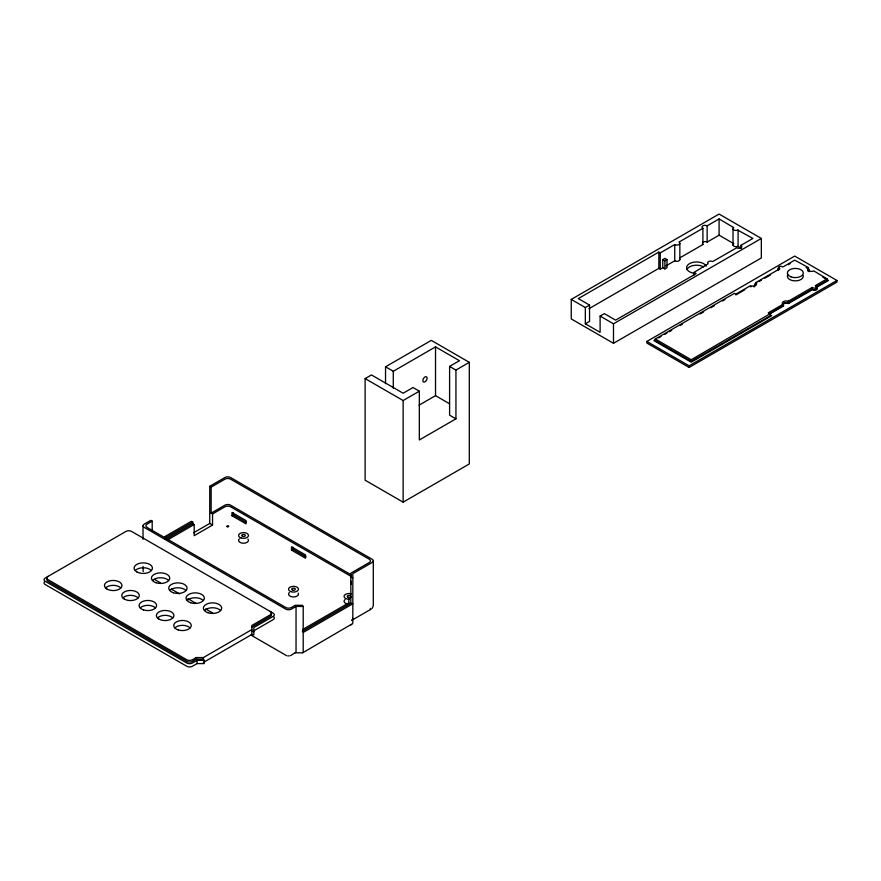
<?xml version="1.0" encoding="UTF-8"?>
<svg xmlns="http://www.w3.org/2000/svg" width="881" height="881" viewBox="0 0 881 881"><rect width="100%" height="100%" fill="white"/><g stroke="black" fill="none" stroke-linecap="round" stroke-linejoin="round"><path stroke-width="1.32" d="M228.487 526.464L227.75 527.113L226.902 526.133L228.719 526.188L227.023 526.464M372.234 608.308L373.302 605.599L373.302 560.889M352.004 620.147L352.521 619.541A3.722 2.808 35.7 0 0 352.829 618.374M290.576 655.662L295.917 652.226A3.722 1.167 76.6 0 0 296.038 651.158L296.038 606.447L303.196 606.447L303.196 651.158A3.722 1.167 76.6 0 1 303.064 652.226L302.546 652.832L295.212 652.821M302.712 652.777L352.521 623.671A3.722 2.808 35.7 0 0 352.829 622.493L352.829 573.652L372.134 562.507A3.987 2.302 0 0 0 372.134 559.259L230.569 477.524A3.987 2.302 0 0 0 224.941 477.524L209.733 486.312L209.733 523.457L193.666 532.73M365.119 378.588L371.452 374.932L403.135 393.223L412.991 387.53L419.334 391.186L419.334 439.96L455.94 418.827L455.94 370.053L469.309 362.333L469.309 463.946L403.135 502.159L365.119 480.2L365.119 378.588L403.135 400.536L419.334 391.186M385.537 383.709L385.537 366.804L431.294 340.385L469.309 362.333M385.537 366.804L393.278 371.275L435.522 346.883L459.453 360.703L449.596 366.397L449.596 415.171L455.94 418.827M152.193 530.736L152.193 521.156L147.017 524.14A3.987 2.302 0 0 0 147.017 527.389L285.763 607.494A3.987 2.302 0 0 0 291.391 607.494L295.212 605.291L302.37 605.291L303.196 606.447M209.733 486.312L211.143 487.116L224.941 479.154A3.987 2.302 0 0 1 230.569 479.154L369.315 559.259A3.987 2.302 0 0 1 369.315 562.507L350.836 573.179L350.836 603.32L302.37 631.303M571.251 299.408L719.094 214.05L761.338 238.443L761.338 257.957L613.495 343.304L571.251 318.922L571.251 299.408L585.336 307.535L589.554 305.101L589.554 321.356L585.336 323.801L585.336 307.535M164.868 539.15L164.868 536.595L191.364 521.299L192.774 522.114L192.774 523.732L166.267 539.04L166.267 537.41L192.774 522.114M740.921 248.057L740.921 245.347L752.892 238.443L737.716 230.095A2.984 1.729 0 0 1 733.807 229.864A2.984 1.729 0 0 1 733.697 227.584L719.094 218.929L707.135 225.844A2.984 1.729 0 0 0 702.906 225.844A2.984 1.729 0 0 0 702.906 228.278L678.965 242.099A2.984 1.729 0 0 1 678.965 244.544A2.984 1.729 0 0 1 674.747 244.544L660.243 252.913L658.834 252.098L578.299 298.593L589.554 305.101M211.143 487.116L211.143 513.138L224.941 505.165A3.987 2.302 0 0 1 230.569 505.165L351.53 575.007M167.676 539.855L194.183 524.547L194.183 535.681L212.541 525.087L212.541 513.942L224.941 506.795A3.987 2.302 0 0 1 230.569 506.795L351.134 576.405M662.776 267.703L662.776 259.576L664.891 258.364L667.005 259.576L667.005 267.703L664.891 268.925L662.776 267.703L660.243 269.168L658.834 268.353L588.96 308.702M662.776 259.576L664.891 260.798L667.005 259.576M419.092 405.15L435.522 395.657L449.2 403.553M231.978 515.737L246.052 523.865L246.052 520.616L231.978 512.489L231.978 515.737L233.388 514.922L246.295 522.378M665.981 265.853L674.747 260.798A2.984 1.729 0 0 0 678.348 261.073A2.984 1.729 0 0 0 679.747 259.135M680.11 257.704L702.906 244.544L702.906 228.278M702.432 242.462A2.984 1.729 0 0 1 707.135 242.099L719.094 235.194L733.895 243.74M585.336 323.801L600.115 332.335L600.115 316.081L604.344 313.636L615.61 320.144L696.144 273.639L694.03 272.427L694.03 275.136M694.03 272.427L708.126 263.76A2.984 1.729 0 0 1 708.731 261.514A2.984 1.729 0 0 1 712.663 261.558L736.703 247.792A2.984 1.729 0 0 0 740.921 247.792A2.984 1.729 0 0 0 740.921 245.347M600.115 316.081L613.495 323.801L761.338 238.443M646.863 341.443L794.706 256.085L836.95 280.466L836.95 282.096L689.107 367.454L646.863 343.061L646.863 341.443L689.107 365.824L836.95 280.466M827.094 278.848L815.211 285.708L816.136 286.402A1.982 1.145 0 0 1 815.828 287.779A1.982 1.145 0 0 1 813.427 287.966L812.227 287.426L788.429 301.17L788.958 301.533A3.987 2.302 0 0 0 784.112 301.291A3.987 2.302 0 0 0 782.449 303.923L782.813 304.408L768.243 312.821L770.346 314.043L770.346 315.673L691.222 361.353L655.31 340.628L655.31 338.998L734.446 293.318L735.855 294.122L750.469 285.719A3.987 2.302 0 0 0 754.896 285.554A3.987 2.302 0 0 0 756.327 283.12L755.898 282.548L779.839 268.738L778.914 268.033A1.982 1.145 0 0 1 779.222 266.657A1.982 1.145 0 0 1 781.623 266.469L782.824 267.009L794.706 260.148L808.538 267.615A3.987 2.302 0 0 0 808.681 270.654A3.987 2.302 0 0 0 813.912 270.974L827.094 278.848L827.094 280.466L816.401 286.644M656.279 339.262L653.911 340.628L691.222 362.168L771.756 315.673L769.642 314.451M658.647 337.886L661.014 336.52M664.571 334.472L666.939 333.106M669.307 331.741L671.674 330.364M679.967 325.585L682.335 324.219M700.098 313.955L703.655 311.907M710.758 307.799L714.315 305.751M722.596 300.961L724.975 299.595M291.49 550.096L305.575 558.224L305.575 554.975L291.49 546.848L291.49 550.096L292.899 549.281L305.806 556.737M735.855 294.937L744.775 289.783M756.856 282.812L754.577 284.134A2.984 1.729 0 0 1 755.358 285.796M759.136 281.491L761.415 280.18M764.84 278.209L770.534 274.916M788.176 264.729L790.356 263.474M769.355 313.801L782.813 306.037L782.813 304.408M782.361 304.363A3.987 2.302 0 0 1 788.958 303.163L788.429 302.789L812.227 289.056L813.427 289.596A1.982 1.145 0 0 0 815.63 289.508A1.982 1.145 0 0 0 816.335 288.307M655.31 338.998L691.222 359.734L783.738 305.784A2.984 1.729 0 0 1 784.343 303.538A2.984 1.729 0 0 1 788.275 303.582L812.304 289.816A2.984 1.729 0 0 0 816.533 289.816A2.984 1.729 0 0 0 816.533 287.382L828.503 280.466L822.81 277.185M251.856 629.585L203.379 657.567L196.232 657.567L192.41 659.77A3.987 2.302 0 0 1 186.783 659.77L48.037 579.665A3.987 2.302 0 0 1 48.037 576.416M44.579 581.768A3.987 2.302 0 0 0 45.217 584.543L186.783 666.267A3.987 2.302 0 0 0 192.41 666.267L197.058 663.591L204.205 663.591L204.205 660.343L203.379 659.186L196.232 659.186L192.41 661.389A3.987 2.302 0 0 1 186.783 661.389L48.037 581.295A3.987 2.302 0 0 1 47.167 578.784M251.856 627.074L270.335 616.403A3.987 2.302 0 0 0 270.963 613.628M204.205 660.343L197.058 660.343L192.41 663.019A3.987 2.302 0 0 1 186.783 663.019L45.217 581.295A3.987 2.302 0 0 1 45.217 578.035L125.95 531.43A3.987 2.302 0 0 1 131.588 531.43L273.143 613.154A3.987 2.302 0 0 1 273.143 616.403L253.838 627.558L253.838 634.937L251.856 634.463L203.379 662.446M253.838 630.807L273.143 619.662A3.987 2.302 0 0 0 273.495 616.634M296.038 606.447L291.391 609.123A3.987 2.302 0 0 1 285.763 609.123L144.198 527.389A3.987 2.302 0 0 1 144.198 524.14L150.783 520.341L152.193 521.156M351.2 597.362L348.843 598.717L348.843 603.87M302.723 629.475L348.843 602.846M303.196 632.459L352.829 603.804L350.836 603.32M351.662 620.389L371.308 609.046M370.383 608.452L370.273 609.079M741.505 248.123L737.716 246.35A2.984 1.729 0 0 1 734.082 246.273A2.984 1.729 0 0 1 733.278 244.224M351.662 624.519L350.836 624.838M287.735 655.949L289.309 655.838M350.836 577.308L352.829 577.782M251.856 631.203L253.838 631.688M806.093 267.538L809.309 269.619A2.984 1.729 0 0 0 809.165 271.711M449.596 366.397L455.94 370.053M211.143 513.138L212.541 513.942M209.733 523.457L212.541 525.087M192.774 523.732L194.183 524.547M164.868 536.595L166.267 537.41M154.538 579.423L160.485 582.859M171.2 589.037L179.526 593.849M187.851 598.651L196.177 603.463M205.691 608.958L212.828 613.077M250.898 635.058L286.589 655.662M756.327 284.75L755.898 282.548M143.185 571.549L143.03 566.417M812.227 287.426L812.227 289.056M808.075 267.868L808.538 269.245A3.987 2.302 0 0 0 807.635 270.93M788.429 301.17L788.429 302.789M738.091 229.897L738.091 246.151M733.025 228.851L733.025 245.105M719.094 218.929L719.094 235.194M707.135 225.844L707.135 242.099M691.222 359.734L691.222 361.353M689.107 365.824L689.107 367.454M679.846 243.321L679.846 259.576M674.747 244.544L674.747 260.798M664.891 260.798L664.891 268.925M660.243 252.913L660.243 269.168M658.834 252.098L658.834 268.353M613.495 323.801L613.495 343.304M435.522 346.883L435.522 395.657M403.135 400.536L403.135 502.159M393.278 371.275L393.278 388.18M351.012 581.207L351.012 584.455M292.899 547.123L292.899 549.281M251.856 634.463L251.856 625.455L270.335 614.784A3.987 2.302 0 0 0 270.335 611.535M233.388 512.753L233.388 514.922M203.379 657.567L203.379 659.186M197.058 660.343L197.058 663.591M196.232 657.567L196.232 659.186M143.03 525.77L143.03 539.315M686.949 269.476A9.955 5.749 0 0 1 703.611 266.899M702.906 244.544A2.984 1.729 0 0 1 702.432 244.18M693.997 273.264A9.955 5.749 0 0 1 689.526 263.639A9.955 5.749 0 0 1 706.188 266.216M247.957 539.051A4.978 2.874 0 0 1 243.266 543.225A4.978 2.874 0 0 1 239.346 538.787M349.118 599.256A4.978 2.874 0 0 1 344.174 595.743A4.978 2.874 0 0 1 351.288 593.827M347.742 604.036A4.978 2.874 0 0 1 345.055 599.532M298.219 593.155A4.978 2.874 0 0 1 292.888 596.933A4.978 2.874 0 0 1 289.342 592.517M174.89 627.867A8.766 5.055 0 0 1 190.065 627.867M157.578 617.867A8.766 5.055 0 0 1 172.753 617.867M140.255 607.868A8.766 5.055 0 0 1 155.43 607.868M122.933 597.869A8.766 5.055 0 0 1 138.108 597.869M105.621 587.869A8.766 5.055 0 0 1 120.796 587.869M135.333 570.392A9.162 5.286 0 0 1 151.202 570.392M152.655 580.392A9.162 5.286 0 0 1 168.524 580.392M169.978 590.391A9.162 5.286 0 0 1 185.836 590.391M187.29 600.39A9.162 5.286 0 0 1 203.159 600.39M204.612 610.39A9.162 5.286 0 0 1 220.481 610.39M778.518 270.313A2.984 1.729 0 0 1 779.134 267.593M754.577 286.567A2.984 1.729 0 0 1 753.96 286.843M750.975 286.843A2.984 1.729 0 0 1 750.359 286.567M778.914 269.663A1.982 1.145 0 0 1 779.222 268.276M803.153 275.412A7.962 4.603 0 0 1 794.717 280.852A7.962 4.603 0 0 1 787.812 274.74M240.965 537.939A4.978 2.874 0 0 0 248.497 535.527A4.978 2.874 0 0 0 241.108 532.961A4.978 2.874 0 0 0 240.965 537.939M242.605 536.364A1.795 1.035 0 0 0 245.314 535.494A1.795 1.035 0 0 0 242.649 534.569A1.795 1.035 0 0 0 242.605 536.364M292.58 590.094A1.795 1.035 0 0 0 295.3 589.224A1.795 1.035 0 0 0 292.635 588.299A1.795 1.035 0 0 0 292.58 590.094M290.939 591.669A4.978 2.874 0 0 0 298.483 589.257A4.978 2.874 0 0 0 291.093 586.691A4.978 2.874 0 0 0 290.939 591.669M348.105 597.274A1.795 1.035 0 0 0 350.814 596.404A1.795 1.035 0 0 0 348.16 595.479A1.795 1.035 0 0 0 348.105 597.274M207.96 612.736A9.162 5.286 0 0 0 221.704 608.154A9.162 5.286 0 0 0 207.96 603.573A9.162 5.286 0 0 0 207.96 612.736M178.105 629.893A8.766 5.055 0 0 0 191.243 625.51A8.766 5.055 0 0 0 178.105 621.138A8.766 5.055 0 0 0 178.105 629.893M190.648 602.736A9.162 5.286 0 0 0 204.381 598.155A9.162 5.286 0 0 0 190.648 593.574A9.162 5.286 0 0 0 190.648 602.736M158.965 619.09A8.766 5.055 0 0 0 173.623 616.821A8.766 5.055 0 0 0 162.897 610.632A8.766 5.055 0 0 0 158.965 619.09M173.326 592.737A9.162 5.286 0 0 0 187.069 588.156A9.162 5.286 0 0 0 173.326 583.574A9.162 5.286 0 0 0 173.326 592.737M143.46 609.894A8.766 5.055 0 0 0 156.609 605.511A8.766 5.055 0 0 0 143.46 601.139A8.766 5.055 0 0 0 143.46 609.894M156.014 582.737A9.162 5.286 0 0 0 169.747 578.156A9.162 5.286 0 0 0 156.014 573.575A9.162 5.286 0 0 0 156.014 582.737M124.331 599.091A8.766 5.055 0 0 0 138.989 596.822A8.766 5.055 0 0 0 128.252 590.633A8.766 5.055 0 0 0 124.331 599.091M136.797 571.901A9.162 5.286 0 0 0 152.116 569.533A9.162 5.286 0 0 0 140.894 563.047A9.162 5.286 0 0 0 136.797 571.901M107.008 589.092A8.766 5.055 0 0 0 121.666 586.823A8.766 5.055 0 0 0 110.94 580.634A8.766 5.055 0 0 0 107.008 589.092M790.83 276.81A7.962 4.603 0 0 0 803.263 273.363A7.962 4.603 0 0 0 791.876 268.87A7.962 4.603 0 0 0 790.83 276.81M425.512 381.44A2.984 1.729 -60 0 0 426.459 376.815A2.984 1.729 -60 0 0 422.924 379.953A2.984 1.729 -60 0 0 425.512 381.44"/></g></svg>
